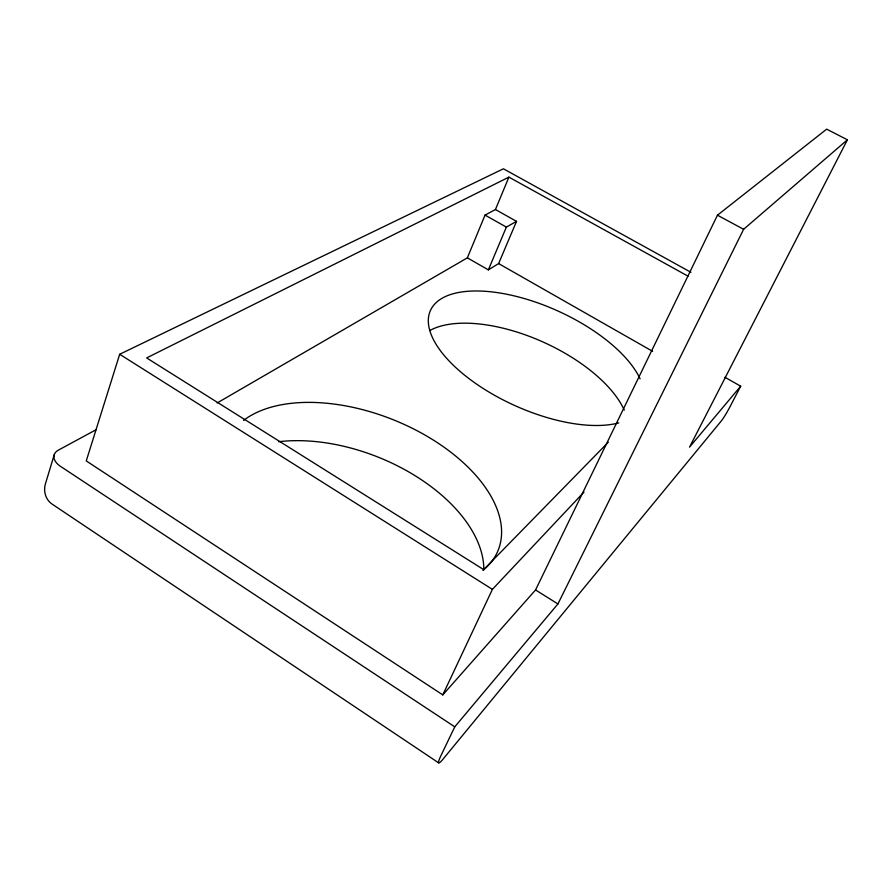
<?xml version="1.0" encoding="UTF-8"?>
<svg xmlns="http://www.w3.org/2000/svg" width="892" height="892" viewBox="0 0 892 892"><rect width="100%" height="100%" fill="white"/><g stroke="black" fill="none" stroke-linecap="round" stroke-linejoin="round"><path stroke-width="1.34" d="M54.245 454.686L45.358 484.066C43.262 491.358 45.648 499.765 52.082 504.091L438.585 762.816M690.954 272.305L503.423 168.789L119.684 354.28L86.256 460.919L442.789 694.89L535.557 589.958L717.458 215.195L826.672 129.15L847.4 139.81L689.538 447.137L740.683 386.203L724.928 377.271M217.169 402.95L467.363 257.855L485.036 215.106L495.439 209.531L508.919 177.129L688.067 276.185M467.363 257.855L488.359 269.863L506.377 227.103L516.524 221.35L495.439 209.531M488.359 269.863L498.617 263.575L516.524 221.35M442.789 694.89L492.395 589.367L583.992 492.072M847.4 139.81L743.616 229.3L557.913 603.951L454.764 726.846L440.838 755.87A20.75 2.509 -58.4 0 0 442.822 759.393L721.316 420.946A12.689 1.048 -60.3 0 0 730.08 406.585L740.683 386.203M608.299 442.209L483.676 569.609L146.645 357.926L508.919 177.129M96.459 429.52L58.504 450.059A19.29 11.139 13.2 0 0 60.6 466.427L454.764 726.846M717.458 215.195L743.616 229.3M485.036 215.106L506.377 227.103M498.617 263.575L652.621 351.337M535.557 589.958L557.913 603.951M119.684 354.28L492.395 589.367M243.594 420.422A146.032 82.075 21.8 0 1 433.311 440.046A146.032 82.075 21.8 0 1 482.94 570.389M278.705 441.707A144.058 84.629 21.6 0 1 483.81 569.754M618.78 422.886A116.116 51.959 24.3 0 1 451.831 363.769A116.116 51.959 24.3 0 1 486.82 291.416A116.116 51.959 24.3 0 1 640.088 378.821M429.754 330.564A114.867 53.877 24.3 0 1 535.445 338.748A114.867 53.877 24.3 0 1 624.266 410.153"/></g></svg>
